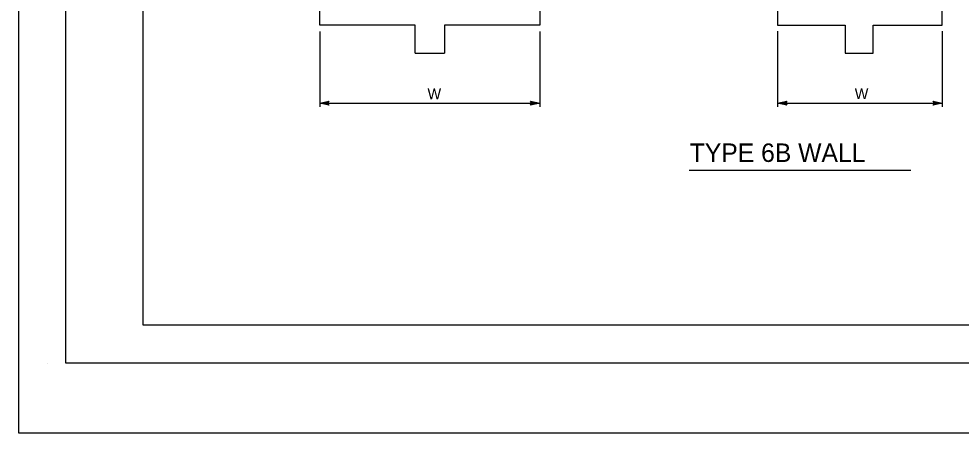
# Model space of a CAD drawing. Extents: x -894 to 866, y -476 to 714.
# Drawn here: x -894 to -282, y -476 to -207 of the extents above; entities that cross this region are included whole.
import ezdxf

# ---------------------------------------------------------------- set-up
doc = ezdxf.new("R2010")
doc.units = 0
doc.layers.add('10 Sheet Format', color=7, linetype='Continuous')
doc.layers.add('60 Nongeo Data', color=7, linetype='Continuous')

msp = doc.modelspace()

# ---------------------------------------------------------------- linework, layer by layer
at = {"layer": '10 Sheet Format'}
for p, q in [((-813.45, 643.96), (-813.45, -406.04)), ((-813.45, -406.04), (-438.24, -406.04)), ((-438.75, -406.04), (199.07, -406.04)), ((-875.41, -431.05), (-875.41, -431.05))]:
    msp.add_line(p, q, dxfattribs=at)
for points in [[(-894.04, 713.57), (865.96, 713.57), (865.96, -476.43), (-894.04, -476.43)], [(-863.43, 668.96), (836.57, 668.96), (836.57, -431.04), (-863.43, -431.04)], [(-863.43, 668.96), (836.57, 668.96), (836.57, -431.04), (-863.43, -431.04)]]:
    msp.add_lwpolyline(points, close=True, dxfattribs=at)
at = {"layer": '60 Nongeo Data'}
for p, q in [((-698.57, -211.69), (-698.57, -182.69)), ((-555.57, -182.69), (-555.57, -211.69)), ((-401.05, -182.69), (-401.05, -211.69)), ((-294.05, -211.69), (-294.05, -182.69)), ((-636.57, -211.69), (-698.57, -211.69)), ((-636.57, -229.69), (-636.57, -211.69)), ((-555.57, -211.69), (-617.57, -211.69)), ((-617.57, -211.69), (-617.57, -229.69)), ((-401.05, -211.69), (-357.05, -211.69)), ((-357.05, -211.69), (-357.05, -229.69)), ((-339.05, -229.69), (-339.05, -211.69)), ((-339.05, -211.69), (-294.05, -211.69)), ((-698.57, -215.72), (-698.57, -264.68)), ((-555.57, -215.72), (-555.57, -264.68)), ((-401.05, -215.41), (-401.05, -264.68)), ((-294.05, -215.41), (-294.05, -264.68)), ((-636.57, -229.69), (-617.57, -229.69)), ((-357.05, -229.69), (-339.05, -229.69)), ((-698.57, -262.18), (-692.57, -260.85)), ((-698.57, -262.18), (-555.57, -262.18)), ((-692.57, -263.52), (-698.57, -262.18)), ((-698.57, -262.18), (-698.57, -262.18)), ((-692.79, -263.16), (-697.19, -262.18)), ((-697.18, -262.17), (-692.81, -261.2)), ((-695.81, -262.18), (-692.98, -261.55)), ((-693.02, -262.8), (-695.81, -262.18)), ((-694.43, -262.18), (-693.22, -261.91)), ((-693.2, -262.45), (-694.43, -262.18)), ((-692.57, -260.85), (-693.37, -262.18)), ((-693.37, -262.18), (-692.57, -263.52)), ((-692.57, -260.85), (-692.57, -260.85)), ((-560.77, -262.18), (-561.57, -260.84)), ((-561.57, -260.84), (-561.57, -260.84)), ((-561.57, -260.84), (-555.57, -262.18)), ((-555.57, -262.18), (-561.57, -263.51)), ((-561.57, -263.51), (-560.77, -262.18)), ((-561.36, -261.19), (-556.95, -262.18)), ((-556.96, -262.18), (-561.34, -263.15)), ((-558.34, -262.17), (-561.16, -262.8)), ((-561.12, -261.55), (-558.34, -262.17)), ((-560.95, -261.9), (-559.72, -262.17)), ((-559.72, -262.17), (-560.93, -262.44)), ((-555.57, -262.18), (-555.57, -262.18)), ((-401.05, -262.18), (-395.05, -260.85)), ((-395.05, -263.52), (-401.05, -262.18)), ((-401.05, -262.18), (-401.05, -262.18)), ((-401.05, -262.18), (-294.05, -262.18)), ((-395.27, -263.16), (-399.67, -262.18)), ((-399.66, -262.17), (-395.29, -261.2)), ((-398.29, -262.18), (-395.47, -261.55)), ((-395.5, -262.8), (-398.29, -262.18)), ((-396.91, -262.18), (-395.7, -261.91)), ((-395.68, -262.45), (-396.91, -262.18)), ((-395.05, -260.85), (-395.85, -262.18)), ((-395.85, -262.18), (-395.05, -263.52)), ((-395.05, -260.85), (-395.05, -260.85)), ((-299.25, -262.18), (-300.05, -260.84)), ((-300.05, -260.84), (-300.05, -260.84)), ((-300.05, -260.84), (-294.05, -262.18)), ((-294.05, -262.18), (-300.05, -263.51)), ((-300.05, -263.51), (-299.25, -262.18)), ((-299.84, -261.19), (-295.43, -262.18)), ((-295.44, -262.18), (-299.82, -263.15)), ((-296.82, -262.17), (-299.64, -262.8)), ((-299.6, -261.55), (-296.82, -262.17)), ((-299.43, -261.9), (-298.2, -262.17)), ((-298.2, -262.17), (-299.41, -262.44)), ((-294.05, -262.18), (-294.05, -262.18)), ((-692.57, -263.52), (-692.57, -263.52)), ((-561.57, -263.51), (-561.57, -263.51)), ((-395.05, -263.52), (-395.05, -263.52)), ((-300.05, -263.51), (-300.05, -263.51)), ((-458.44, -305.64), (-314.41, -305.64))]:
    msp.add_line(p, q, dxfattribs=at)

# ---------------------------------------------------------------- texts
for s, height, p in [('W', 7, (-628.52, -259.67)), ('W', 7, (-350.92, -259.59)), ('TYPE 6B WALL', 12, (-458.14, -300.38))]:
    msp.add_text(s, height=height, dxfattribs=at).set_placement(p)

doc.saveas('drawing.dxf')
